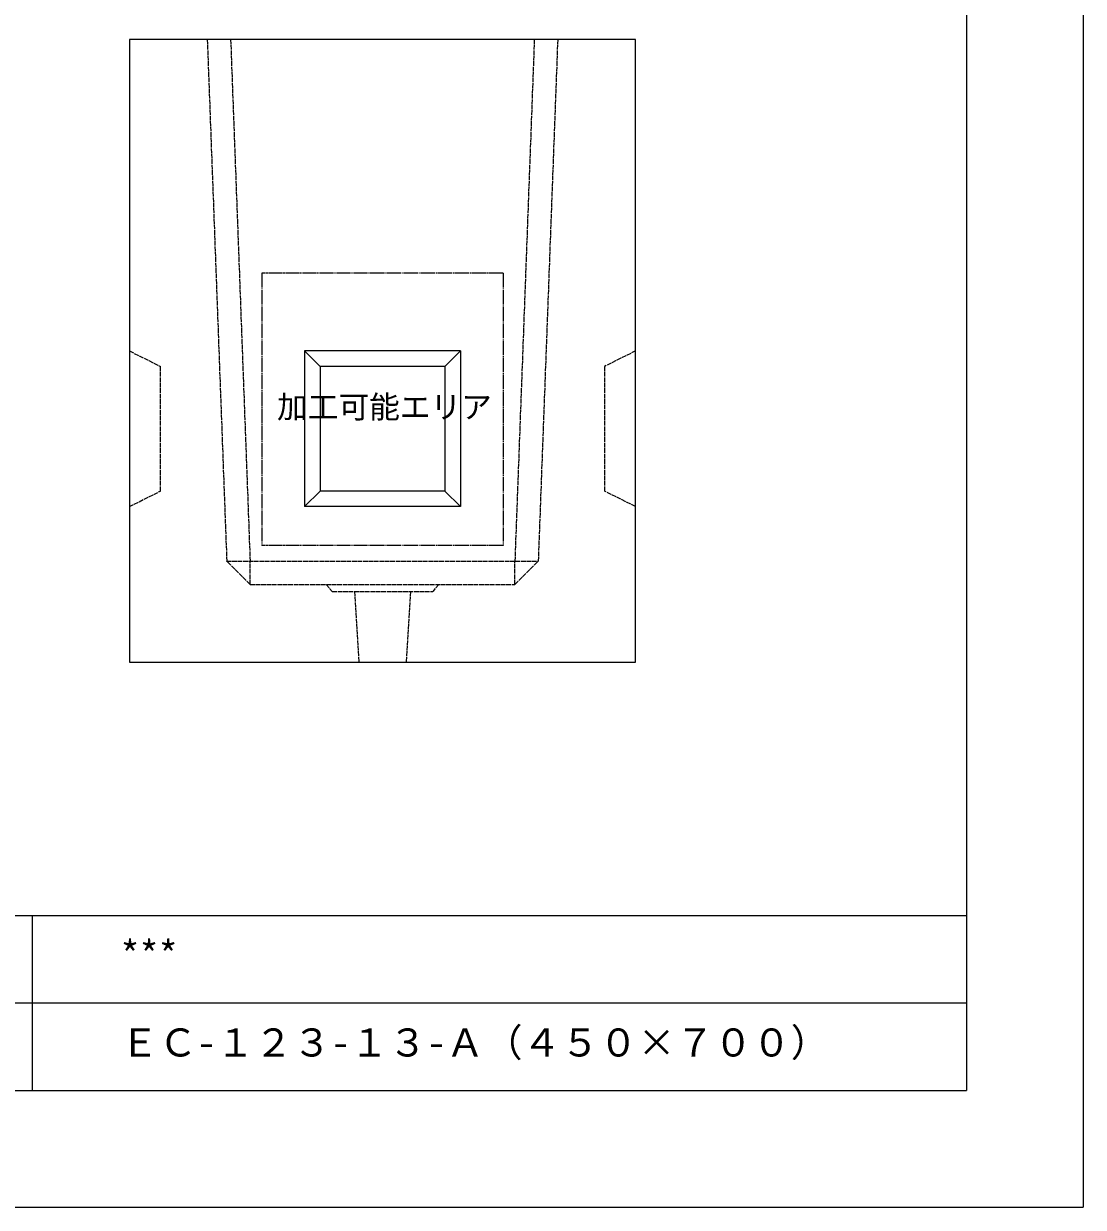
# Model space of a CAD drawing. Units: millimetres, scale not verified. Extents: x -2228 to 2228, y -1575 to 1575.
# Drawn here: x 867 to 2228, y -1575 to -55 of the extents above; entities that cross this region are included whole.
import ezdxf
from ezdxf.enums import TextEntityAlignment as Align

# ---------------------------------------------------------------- set-up
doc = ezdxf.new("R2010")
doc.units = ezdxf.units.MM
doc.header["$LTSCALE"] = 10
doc.linetypes.add('LONG_DASHED1', pattern=[7, 6, -1])
doc.linetypes.add('LONG_DOUBLE_CHAIN', pattern=[21.8, 18, -1, 0.6, -0.6, 0.6, -1])
for name, color, linetype, lineweight in [('0-0_D-TTL', 7, 'Continuous', 9), ('0-1_Defpoints', 7, 'Continuous', 9), ('0-2_D-TTL-FRAM1', 134, 'Continuous', 9), ('0-3_D-TTL-TXT', 7, 'Continuous', 9), ('0-5_D-STR', 7, 'LONG_DASHED1', 9), ('0-6_D-STR-STR5', 1, 'LONG_DOUBLE_CHAIN', 9)]:
    doc.layers.add(name, color=color, linetype=linetype, lineweight=lineweight)
doc.styles.add('ＭＳ ゴシック', font='')
doc.styles.get('ＭＳ ゴシック').set_extended_font_data('MS Gothic')

# ---------------------------------------------------------------- blocks, each defined once
blk = doc.blocks.new('A$C4DE05FD1')
at = {"layer": '0-0_D-TTL', "color": 134}
for p in [(57400, 38000), (2000, 2000)]:
    blk.add_line(p, (57400, 2000), dxfattribs=at)
at = {"layer": '0-1_Defpoints', "color": 134}
for p in [(59400, 42000), (0, 0)]:
    blk.add_line(p, (59400, 0), dxfattribs=at)
at = {"layer": '0-2_D-TTL-FRAM1'}
for p, q in [((19400, 5000), (57400, 5000)), ((41400, 5000), (41400, 2000)), ((32400, 3500), (57400, 3500))]:
    blk.add_line(p, q, dxfattribs=at)
blk = doc.blocks.new('A$C3FB1067B')
at = {"layer": '0-5_D-STR'}
for p, q in [((-2250, 0), (-2000, -6700)), ((-1950, 0), (-1700, -6700)), ((1950, 0), (1700, -6700)), ((2250, 0), (2000, -6700)), ((-3250, -4000), (-2850, -4200)), ((3250, -4000), (2850, -4200)), ((-2850, -5800), (-2850, -4200)), ((2850, -4200), (2850, -5800)), ((-3250, -6000), (-2850, -5800)), ((3250, -6000), (2850, -5800)), ((-1700, -7000), (-2000, -6700)), ((-2000, -6700), (2000, -6700)), ((-1700, -7000), (-1700, -6700)), ((1700, -7000), (2000, -6700)), ((1700, -7000), (1700, -6700)), ((-1700, -7000), (1700, -7000)), ((-725, -7000), (-645, -7090)), ((-645, -7090), (645, -7090)), ((-360, -7090), (-305, -8000)), ((360, -7090), (305, -8000)), ((725, -7000), (645, -7090))]:
    blk.add_line(p, q, dxfattribs=at)
at = {"layer": '0-5_D-STR', "linetype": 'Continuous'}
for p, q in [((-1000, -4000), (-1000, -6000)), ((-800, -4200), (-1000, -4000)), ((1000, -4000), (-1000, -4000)), ((800, -4200), (1000, -4000)), ((800, -4200), (-800, -4200)), ((800, -4200), (800, -5800)), ((800, -5800), (-800, -5800)), ((800, -5800), (1000, -6000))]:
    blk.add_line(p, q, dxfattribs=at)
blk.add_lwpolyline([(-3250, 0), (-3250, -8000), (3250, -8000), (3250, 0)], close=True, dxfattribs=at)
for points in [[(1000, -4000), (1000, -6000), (-1000, -6000)], [(-800, -4200), (-800, -5800), (-1000, -6000)]]:
    blk.add_lwpolyline(points, dxfattribs=at)
at = {"layer": '0-6_D-STR-STR5'}
for p, q in [((1550, -3000), (1550, -6500)), ((1550, -6500), (-1550, -6500))]:
    blk.add_line(p, q, dxfattribs=at)
blk.add_lwpolyline([(1550, -3000), (-1550, -3000), (-1550, -6500)], dxfattribs=at)

msp = doc.modelspace()

# ---------------------------------------------------------------- block references
at = {"layer": '0-0_D-TTL', "xscale": 0.075, "yscale": 0.075}
msp.add_blockref('A$C4DE05FD1', (-2227.5, -1575), dxfattribs=at)
at = {"layer": '0-5_D-STR', "xscale": 0.1, "yscale": 0.1}
msp.add_blockref('A$C3FB1067B', (1327.5, -75), dxfattribs=at)

# ---------------------------------------------------------------- texts
at = {"layer": '0-3_D-TTL-TXT', "style": 'ＭＳ ゴシック'}
for s, p in [('***', (990.99, -1279.65)), ('ＥＣ-１２３-１３-Ａ（４５０×７００）', (990.99, -1392.15))]:
    msp.add_text(s, height=36.07, dxfattribs=at).set_placement(p, align=Align.BOTTOM_LEFT)
at = {"layer": '0-6_D-STR-STR5', "style": 'ＭＳ ゴシック'}
msp.add_text('加工可能エリア', height=28.89, dxfattribs=at).set_placement((1192.16, -570.1), align=Align.BOTTOM_LEFT)

doc.saveas('drawing.dxf')
